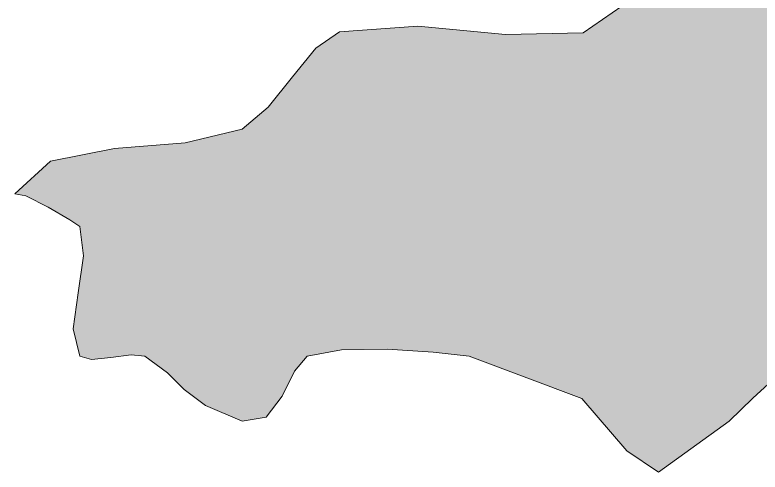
# Model space of a CAD drawing. Header units: inches. Extents: x -600 to 863, y -502 to 873.
# Drawn here: x 629.172 to 631.603, y 356.551 to 358.043 of the extents above; entities that cross this region are included whole.
import ezdxf

# ---------------------------------------------------------------- set-up
doc = ezdxf.new("R2010")
doc.units = ezdxf.units.IN
doc.header["$MEASUREMENT"] = 0
doc.layers.add('Layer 1', color=7, linetype='Continuous')

msp = doc.modelspace()

# ---------------------------------------------------------------- hatches: boundary and pattern name
at = {"layer": 'Layer 1', "true_color": 0xffffff}
msp.add_hatch(color=7, dxfattribs=at).paths.add_polyline_path([(632.1367, 359.0469), (632.1631, 359.0752), (632.2646, 359.1348), (632.3818, 359.1772), (632.4551, 359.1528), (632.4932, 359.0015), (632.5293, 358.7915), (632.5811, 358.5767), (632.666, 358.4116), (633.002, 358.1523), (633.1709, 358.1631), (633.2197, 358.1387), (633.1953, 357.7764), (633.1504, 357.4971), (633.0518, 357.2686), (632.8926, 357.082), (632.666, 356.9292), (632.5488, 356.9331), (632.3164, 356.9561), (632.0459, 356.9658), (631.8193, 356.9292), (631.6982, 356.8784), (631.6309, 356.8398), (631.5791, 356.793), (631.502, 356.7178), (631.2715, 356.5513), (631.1689, 356.6206), (631.0215, 356.7915), (630.6543, 356.9292), (630.5371, 356.9424), (630.3867, 356.9521), (630.2373, 356.9502), (630.125, 356.9292), (630.084, 356.8804), (630.0439, 356.7993), (629.9912, 356.7305), (629.9131, 356.7178), (629.7939, 356.7686), (629.7246, 356.8213), (629.6699, 356.8755), (629.5957, 356.9292), (629.5508, 356.9336), (629.4854, 356.9253), (629.4219, 356.9185), (629.3838, 356.9292), (629.3623, 357.0186), (629.3779, 357.1362), (629.3955, 357.2568), (629.3838, 357.353), (629.3516, 357.3745), (629.2803, 357.416), (629.208, 357.4526), (629.1719, 357.459), (629.2881, 357.5664), (629.4971, 357.6069), (629.7275, 357.626), (629.9131, 357.6704), (629.998, 357.7422), (630.0781, 357.8413), (630.1543, 357.9346), (630.2314, 357.9883), (630.4863, 358.0059), (630.7725, 357.9795), (631.0264, 357.9844), (631.1836, 358.0942), (631.1875, 358.1577), (631.1787, 358.2607), (631.1719, 358.3599), (631.1836, 358.4116), (631.4062, 358.4619), (631.6406, 358.4541), (631.8584, 358.478), (632.0312, 358.6235), (632.0566, 358.7295), (632.0625, 358.8672), (632.0801, 358.9888)])

# ---------------------------------------------------------------- linework, layer by layer
at = {"layer": 'Layer 1', "lineweight": 0}
msp.add_lwpolyline([(631.6309, 356.8398), (631.5791, 356.793), (631.502, 356.7178), (631.2715, 356.5513), (631.1689, 356.6206), (631.0215, 356.7915), (630.6543, 356.9292), (630.5371, 356.9424), (630.3867, 356.9521), (630.2373, 356.9502), (630.125, 356.9292), (630.084, 356.8804), (630.0439, 356.7993), (629.9912, 356.7305), (629.9131, 356.7178), (629.7939, 356.7686), (629.7246, 356.8213), (629.6699, 356.8755), (629.5957, 356.9292), (629.5508, 356.9336), (629.4854, 356.9253), (629.4219, 356.9185), (629.3838, 356.9292), (629.3623, 357.0186), (629.3779, 357.1362), (629.3955, 357.2568), (629.3838, 357.353), (629.3516, 357.3745), (629.2803, 357.416), (629.208, 357.4526), (629.1719, 357.459), (629.2881, 357.5664), (629.4971, 357.6069), (629.7275, 357.626), (629.9131, 357.6704), (629.998, 357.7422), (630.0781, 357.8413), (630.1543, 357.9346), (630.2314, 357.9883), (630.4863, 358.0059), (630.7725, 357.9795), (631.0264, 357.9844), (631.1836, 358.0942)], dxfattribs=at)

doc.saveas('drawing.dxf')
